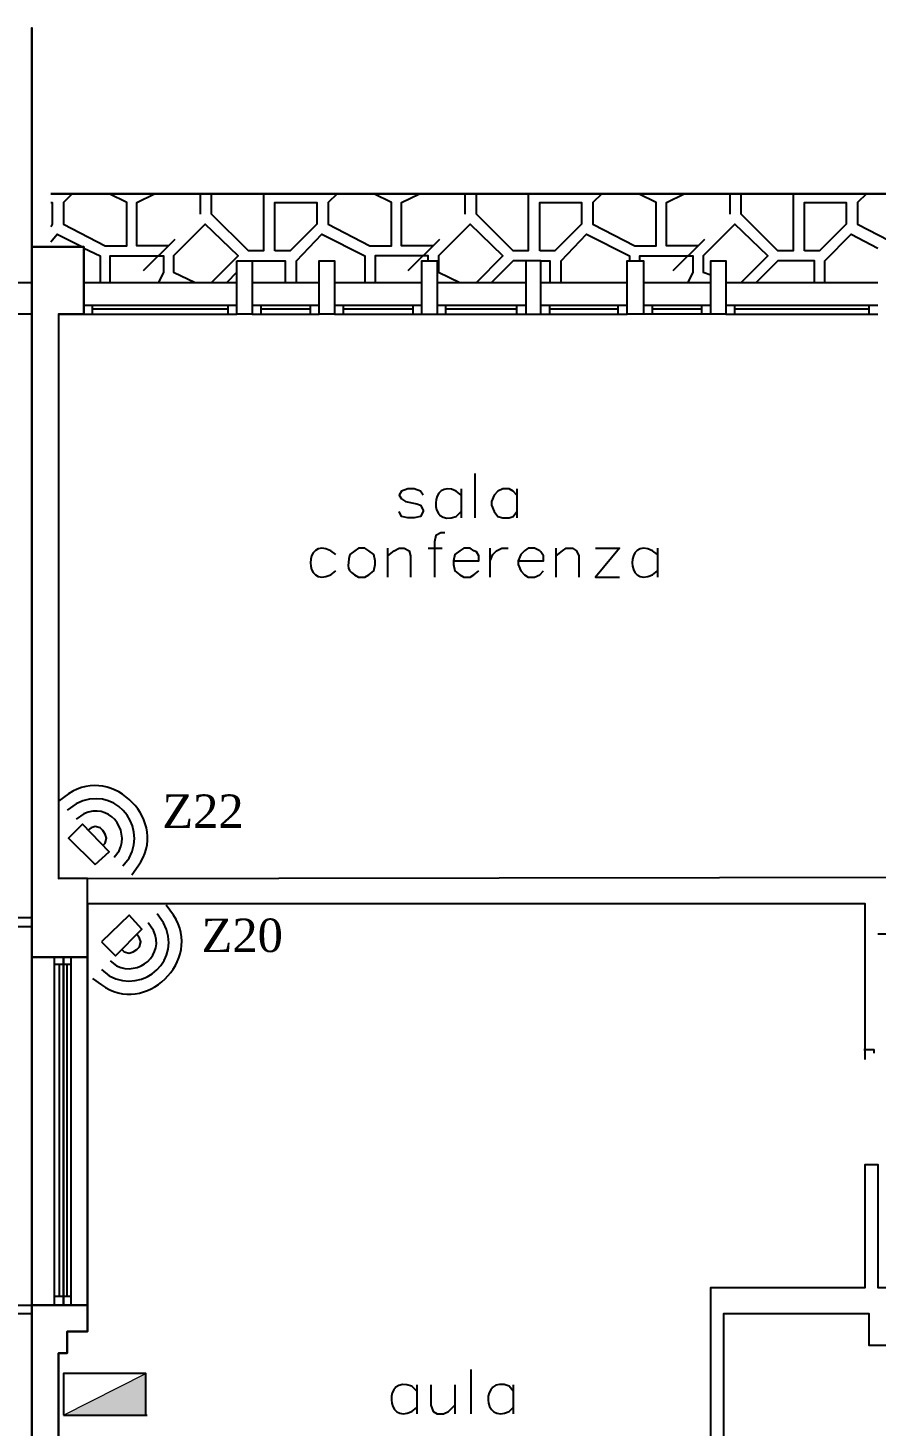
# Model space of a CAD drawing. Header units: millimetres. Extents: x 2592 to 5194, y 1172 to 2359.
# Drawn here: x 2594.754 to 2595.312, y 1181.634 to 1182.555 of the extents above; entities that cross this region are included whole.
import ezdxf

# ---------------------------------------------------------------- set-up
doc = ezdxf.new("R2010")
doc.units = ezdxf.units.MM
for name, color, linetype in [('PDF _Geometria', 7, 'Continuous'), ('PDF _Riempimenti solidi', 3, 'Continuous'), ('PDF _Testo', 7, 'Continuous')]:
    doc.layers.add(name, color=color, linetype=linetype)
doc.styles.add('PDF Times New Roman', font='times.ttf')

msp = doc.modelspace()

# ---------------------------------------------------------------- linework, layer by layer
at = {"layer": 'PDF _Geometria', "lineweight": 25}
for points in [[(2594.75608, 1180.96488), (2594.75608, 1182.55488), (2594.75608, 1180.92821)], [(2594.90108, 1182.36654), (2594.94525, 1182.36654), (2594.94525, 1182.40154), (2594.95525, 1182.40154), (2594.95525, 1182.36654), (2595.02275, 1182.36654), (2595.08108, 1182.36654), (2595.09108, 1182.36654), (2595.09108, 1182.40154), (2595.08108, 1182.40154), (2595.08108, 1182.36654)], [(2595.01275, 1182.36654), (2595.01275, 1182.40154), (2595.02275, 1182.40154), (2595.02275, 1182.36654)], [(2595.20275, 1182.36654), (2595.20275, 1182.40154), (2595.21275, 1182.40154), (2595.21275, 1182.36654), (2595.15858, 1182.36654), (2595.14775, 1182.36654), (2595.14775, 1182.40154), (2595.15858, 1182.40154), (2595.15858, 1182.36654)], [(2594.26275, 1182.38738), (2594.72692, 1182.38738), (2594.75608, 1182.38738)], [(2594.79025, 1182.38738), (2594.89108, 1182.38738)], [(2594.90108, 1182.38738), (2594.94525, 1182.38738)], [(2594.95525, 1182.38738), (2595.01275, 1182.38738)], [(2595.02275, 1182.38738), (2595.08108, 1182.38738)], [(2595.09108, 1182.38738), (2595.14775, 1182.38738)], [(2595.15858, 1182.38738), (2595.20275, 1182.38738)], [(2595.21275, 1182.38738), (2595.31275, 1182.38738)], [(2594.75608, 1182.36654), (2594.72692, 1182.36654), (2594.26275, 1182.36654)], [(2594.77358, 1182.36654), (2594.77358, 1181.99488)], [(2594.77358, 1182.36654), (2594.77358, 1181.99488)], [(2594.79025, 1182.37238), (2594.89108, 1182.37238)], [(2594.79025, 1182.36654), (2594.89108, 1182.36654)], [(2594.79608, 1182.36654), (2594.79608, 1182.37238)], [(2594.79608, 1182.36988), (2594.88525, 1182.36988)], [(2594.88525, 1182.36654), (2594.88525, 1182.37238)], [(2594.90108, 1182.37238), (2594.94525, 1182.37238)], [(2594.90692, 1182.36654), (2594.90692, 1182.37238)], [(2594.90692, 1182.36988), (2594.93942, 1182.36988)], [(2594.93942, 1182.36654), (2594.93942, 1182.37238)], [(2594.95525, 1182.36654), (2594.94525, 1182.36654)], [(2594.95525, 1182.37238), (2595.01275, 1182.37238)], [(2594.96108, 1182.36654), (2594.96108, 1182.37238)], [(2594.96108, 1182.36988), (2595.00692, 1182.36988)], [(2595.00692, 1182.36654), (2595.00692, 1182.37238)], [(2595.02275, 1182.37238), (2595.08108, 1182.37238)], [(2595.02858, 1182.36654), (2595.02858, 1182.37238)], [(2595.02858, 1182.36988), (2595.07525, 1182.36988)], [(2595.07525, 1182.36654), (2595.07525, 1182.37238)], [(2595.09108, 1182.37238), (2595.14775, 1182.37238)], [(2595.09108, 1182.36654), (2595.14775, 1182.36654)], [(2595.09692, 1182.36654), (2595.09692, 1182.37238)], [(2595.09692, 1182.36988), (2595.14192, 1182.36988)], [(2595.14192, 1182.36654), (2595.14192, 1182.37238)], [(2595.15858, 1182.37238), (2595.20275, 1182.37238)], [(2595.16442, 1182.36654), (2595.16442, 1182.37238)], [(2595.16442, 1182.36988), (2595.19692, 1182.36988)], [(2595.19692, 1182.36654), (2595.19692, 1182.37238)], [(2595.21275, 1182.37238), (2595.31275, 1182.37238)], [(2595.21275, 1182.36654), (2595.31275, 1182.36654)], [(2595.21858, 1182.36654), (2595.21858, 1182.37238)], [(2595.21858, 1182.36988), (2595.30692, 1182.36988)], [(2595.30692, 1182.36654), (2595.30692, 1182.37238)], [(2595.04775, 1182.23238), (2595.04775, 1182.26154)], [(2595.01358, 1182.24738), (2595.01192, 1182.24988), (2595.00775, 1182.25154), (2595.00358, 1182.25154), (2594.99942, 1182.24988), (2594.99775, 1182.24738), (2594.99942, 1182.24488), (2595.00192, 1182.24321), (2595.00942, 1182.24154), (2595.01192, 1182.24071), (2595.01358, 1182.23738), (2595.01358, 1182.23654), (2595.01192, 1182.23321), (2595.00775, 1182.23238), (2595.00358, 1182.23238), (2594.99942, 1182.23321), (2594.99775, 1182.23654)], [(2595.03858, 1182.24738), (2595.03525, 1182.24988)], [(2595.03858, 1182.25154), (2595.03858, 1182.23238)], [(2595.07525, 1182.24738), (2595.07275, 1182.24988), (2595.07025, 1182.25154), (2595.06608, 1182.25154), (2595.06275, 1182.24988), (2595.06025, 1182.24738), (2595.05858, 1182.24321), (2595.05858, 1182.24071), (2595.06025, 1182.23654), (2595.06275, 1182.23321), (2595.06608, 1182.23238), (2595.07025, 1182.23238), (2595.07275, 1182.23321), (2595.07525, 1182.23654)], [(2595.07525, 1182.25154), (2595.07525, 1182.23238)], [(2595.03525, 1182.23321), (2595.03858, 1182.23654)], [(2595.02775, 1182.22238), (2595.02525, 1182.22238), (2595.02192, 1182.22071), (2595.02108, 1182.21654), (2595.02108, 1182.19321)], [(2594.95608, 1182.20821), (2594.95275, 1182.21071)], [(2594.97108, 1182.19321), (2594.97525, 1182.19321), (2594.97775, 1182.19488), (2594.98108, 1182.19738), (2594.98192, 1182.20154), (2594.98192, 1182.20404), (2594.98108, 1182.20821), (2594.97775, 1182.21071), (2594.97525, 1182.21238), (2594.97108, 1182.21238), (2594.96858, 1182.21071), (2594.96525, 1182.20821)], [(2594.99025, 1182.19321), (2594.99025, 1182.21238)], [(2594.99025, 1182.20738), (2594.99442, 1182.21071), (2594.99775, 1182.21238), (2595.00108, 1182.21238), (2595.00442, 1182.21071), (2595.00525, 1182.20738), (2595.00525, 1182.19321)], [(2595.01692, 1182.21238), (2595.02608, 1182.21238)], [(2595.03358, 1182.20404), (2595.05025, 1182.20404), (2595.05025, 1182.20738), (2595.04858, 1182.20988), (2595.04692, 1182.21071), (2595.04442, 1182.21238), (2595.04025, 1182.21238), (2595.03775, 1182.21071), (2595.03442, 1182.20821), (2595.03358, 1182.20404), (2595.03358, 1182.20154), (2595.03442, 1182.19738), (2595.03775, 1182.19488), (2595.04025, 1182.19321), (2595.04442, 1182.19321), (2595.04692, 1182.19488), (2595.05025, 1182.19738)], [(2595.05775, 1182.19321), (2595.05775, 1182.21238)], [(2595.05775, 1182.20404), (2595.05942, 1182.20821), (2595.06192, 1182.21071), (2595.06525, 1182.21238), (2595.06942, 1182.21238)], [(2595.07608, 1182.20404), (2595.09275, 1182.20404), (2595.09275, 1182.20738), (2595.09108, 1182.20988), (2595.09025, 1182.21071), (2595.08692, 1182.21238), (2595.08275, 1182.21238), (2595.08025, 1182.21071), (2595.07775, 1182.20821), (2595.07608, 1182.20404), (2595.07608, 1182.20154), (2595.07775, 1182.19738), (2595.08025, 1182.19488), (2595.08275, 1182.19321), (2595.08692, 1182.19321), (2595.09025, 1182.19488), (2595.09275, 1182.19738)], [(2595.10108, 1182.19321), (2595.10108, 1182.21238)], [(2595.10108, 1182.20738), (2595.10525, 1182.21071), (2595.10775, 1182.21238), (2595.11192, 1182.21238), (2595.11442, 1182.21071), (2595.11608, 1182.20738), (2595.11608, 1182.19321)], [(2595.12692, 1182.21238), (2595.14275, 1182.21238), (2595.12692, 1182.19321), (2595.14275, 1182.19321)], [(2595.16775, 1182.20821), (2595.16442, 1182.21071)], [(2595.16775, 1182.21238), (2595.16775, 1182.19321)], [(2594.95275, 1182.19488), (2594.95608, 1182.19738)], [(2595.16442, 1182.19488), (2595.16775, 1182.19738)], [(2595.30442, 1181.87571), (2595.30442, 1181.97821), (2594.79275, 1181.97821), (2594.79275, 1181.94321), (2594.79275, 1181.99488), (2594.77358, 1181.99488), (2595.35358, 1181.99571), (2595.35358, 1182.02404), (2595.36192, 1182.02404), (2595.36192, 1182.01821), (2595.35942, 1182.01821), (2595.35942, 1181.99571), (2595.35942, 1181.95821), (2595.31275, 1181.95821)], [(2594.75608, 1181.96904), (2594.66025, 1181.96904), (2594.66025, 1181.98654), (2594.44775, 1181.98654), (2594.44775, 1181.94321), (2594.46525, 1181.94321), (2594.46525, 1181.87988), (2594.47108, 1181.87988)], [(2594.47108, 1181.94904), (2594.47108, 1181.96321), (2594.66025, 1181.96321), (2594.75608, 1181.96321)], [(2594.75608, 1181.94904), (2594.75608, 1181.96321), (2594.75608, 1181.94321), (2594.79275, 1181.94321), (2594.75608, 1181.94321)], [(2594.75608, 1181.71404), (2594.75608, 1181.94321), (2594.75608, 1181.71404)], [(2594.77108, 1181.71404), (2594.77108, 1181.94321)], [(2594.78192, 1181.71404), (2594.78192, 1181.94321)], [(2594.78192, 1181.93821), (2594.77108, 1181.93821)], [(2594.77442, 1181.71988), (2594.77442, 1181.93821)], [(2594.77942, 1181.71988), (2594.77942, 1181.93821)], [(2595.30358, 1181.88238), (2595.31025, 1181.88238)], [(2594.44775, 1181.70821), (2594.44775, 1181.76654), (2594.44275, 1181.76654), (2594.44275, 1181.77238), (2594.46525, 1181.77238), (2594.46525, 1181.82738), (2594.47108, 1181.82738), (2594.47108, 1181.77238), (2594.47108, 1181.71404), (2594.75608, 1181.71404), (2594.75608, 1181.31988), (2594.75608, 1181.70821), (2594.47108, 1181.70821), (2594.44775, 1181.70821), (2594.44775, 1181.76654)], [(2595.20275, 1181.31988), (2595.20275, 1181.28488), (2595.21275, 1181.28488), (2595.21275, 1181.31988), (2595.20275, 1181.31988), (2595.20275, 1181.70821), (2595.20275, 1181.72571), (2595.30442, 1181.72571), (2595.30442, 1181.80654), (2595.31275, 1181.80654), (2595.31275, 1181.72571), (2595.79192, 1181.72571), (2595.79192, 1181.66488), (2595.79525, 1181.66488), (2595.79525, 1181.65904), (2595.78608, 1181.65904), (2595.78608, 1181.70821), (2595.35358, 1181.70821), (2595.35358, 1181.70238), (2595.35358, 1181.68738), (2595.30692, 1181.68738), (2595.30692, 1181.70488)], [(2594.75608, 1181.71404), (2594.79275, 1181.71404), (2594.75608, 1181.71404)], [(2594.77108, 1181.71988), (2594.77692, 1181.71988), (2594.78192, 1181.71988)], [(2595.30692, 1181.70238), (2595.30692, 1181.70821), (2595.21108, 1181.70821), (2595.21108, 1181.31988)], [(2595.04525, 1181.64238), (2595.04525, 1181.67154)], [(2595.00942, 1181.65738), (2595.00608, 1181.66071)], [(2595.00942, 1181.66154), (2595.00942, 1181.64238)], [(2595.01858, 1181.66154), (2595.01858, 1181.64821), (2595.02025, 1181.64404), (2595.02275, 1181.64238), (2595.02692, 1181.64238), (2595.03025, 1181.64404), (2595.03442, 1181.64821)], [(2595.03442, 1181.66154), (2595.03442, 1181.64238)], [(2595.07275, 1181.65738), (2595.07025, 1181.66071)], [(2595.07275, 1181.66154), (2595.07275, 1181.64238)], [(2594.83108, 1181.64154), (2594.83192, 1181.64154)], [(2595.00608, 1181.64404), (2595.00942, 1181.64654)], [(2595.07025, 1181.64404), (2595.07275, 1181.64654)]]:
    msp.add_lwpolyline(points, dxfattribs=at)
at = {"layer": 'PDF _Geometria', "color": 8, "lineweight": 25, "true_color": 0x808080}
for points in [[(2594.76858, 1182.44571), (2595.50358, 1182.44571), (2594.76858, 1182.44571)], [(2594.76858, 1182.43988), (2594.76942, 1182.43988), (2594.76942, 1182.42571), (2594.76858, 1182.42404)], [(2594.78275, 1182.44571), (2594.77692, 1182.43988), (2594.77692, 1182.42571), (2594.80442, 1182.41154), (2594.81858, 1182.41154), (2594.81858, 1182.43988), (2594.80692, 1182.44571)], [(2594.84608, 1182.41154), (2594.82525, 1182.41154), (2594.82525, 1182.43988), (2594.83692, 1182.44571)], [(2594.86692, 1182.44571), (2594.86692, 1182.43238)], [(2594.90858, 1182.44571), (2594.90858, 1182.40821), (2594.89858, 1182.40821), (2594.87442, 1182.43238), (2594.87442, 1182.44571)], [(2594.95692, 1182.44571), (2594.95108, 1182.43988), (2594.95108, 1182.42571), (2594.97858, 1182.41154), (2594.99275, 1182.41154), (2594.99275, 1182.43988), (2594.98108, 1182.44571)], [(2595.02025, 1182.41154), (2594.99942, 1182.41154), (2594.99942, 1182.43988), (2595.01108, 1182.44571)], [(2595.04108, 1182.44571), (2595.04108, 1182.43238)], [(2595.08275, 1182.44571), (2595.08275, 1182.40821), (2595.07275, 1182.40821), (2595.04858, 1182.43238), (2595.04858, 1182.44571)], [(2595.13108, 1182.44571), (2595.12525, 1182.43988), (2595.12525, 1182.42571), (2595.15275, 1182.41154), (2595.16692, 1182.41154), (2595.16692, 1182.43988), (2595.15525, 1182.44571)], [(2595.19442, 1182.41154), (2595.17358, 1182.41154), (2595.17358, 1182.43988), (2595.18525, 1182.44571)], [(2595.21525, 1182.44571), (2595.21525, 1182.43238)], [(2595.25692, 1182.44571), (2595.25692, 1182.40821), (2595.24692, 1182.40821), (2595.22275, 1182.43238), (2595.22275, 1182.44571)], [(2595.30525, 1182.44571), (2595.29942, 1182.43988), (2595.29942, 1182.42571), (2595.32692, 1182.41154), (2595.34108, 1182.41154), (2595.34108, 1182.43988), (2595.32942, 1182.44571)], [(2594.87442, 1182.38738), (2594.89192, 1182.40488), (2594.87025, 1182.42571), (2594.84942, 1182.40488), (2594.84942, 1182.39404), (2594.86358, 1182.38738)], [(2595.04858, 1182.38738), (2595.06608, 1182.40488), (2595.04442, 1182.42571), (2595.02358, 1182.40488), (2595.02358, 1182.39404), (2595.03775, 1182.38738)], [(2595.22275, 1182.38738), (2595.24025, 1182.40488), (2595.21858, 1182.42571), (2595.19775, 1182.40488), (2595.19775, 1182.39404), (2595.20275, 1182.39238)], [(2594.76858, 1182.41404), (2594.77275, 1182.41904), (2594.78942, 1182.41071)], [(2594.85025, 1182.41571), (2594.82942, 1182.39488)], [(2594.93025, 1182.38738), (2594.93025, 1182.40154), (2594.94692, 1182.41904), (2594.97525, 1182.40488), (2594.97525, 1182.38738)], [(2595.02442, 1182.41571), (2595.00358, 1182.39488)], [(2595.10442, 1182.38738), (2595.10442, 1182.40154), (2595.12108, 1182.41904), (2595.14942, 1182.40488), (2595.14942, 1182.40154)], [(2595.19858, 1182.41571), (2595.17775, 1182.39488)], [(2595.27775, 1182.38738), (2595.27775, 1182.40154), (2595.29525, 1182.41904), (2595.31275, 1182.40988)], [(2594.79025, 1182.40988), (2594.80108, 1182.40488), (2594.80108, 1182.38738)], [(2594.80775, 1182.38738), (2594.80775, 1182.40488), (2594.84275, 1182.40488), (2594.84275, 1182.39404), (2594.83942, 1182.38738)], [(2595.01692, 1182.40154), (2595.01692, 1182.40488), (2594.98192, 1182.40488), (2594.98192, 1182.38738)], [(2595.15608, 1182.40154), (2595.15608, 1182.40488), (2595.19108, 1182.40488), (2595.19108, 1182.39404), (2595.18775, 1182.38738)], [(2594.89108, 1182.39404), (2594.88442, 1182.38738)], [(2594.90108, 1182.40154), (2594.92275, 1182.40154), (2594.92275, 1182.38738)], [(2595.08108, 1182.40154), (2595.07275, 1182.40154), (2595.05858, 1182.38738)], [(2595.09108, 1182.40154), (2595.09692, 1182.40154), (2595.09692, 1182.38738)], [(2595.27108, 1182.38738), (2595.27108, 1182.40154), (2595.24692, 1182.40154), (2595.23275, 1182.38738)]]:
    msp.add_lwpolyline(points, dxfattribs=at)
for points in [[(2594.91608, 1182.40821), (2594.91608, 1182.43988), (2594.94358, 1182.43988), (2594.94358, 1182.42571), (2594.92608, 1182.40821)], [(2595.09025, 1182.40821), (2595.09025, 1182.43988), (2595.11775, 1182.43988), (2595.11775, 1182.42571), (2595.10025, 1182.40821)], [(2595.26442, 1182.40821), (2595.26442, 1182.43988), (2595.29192, 1182.43988), (2595.29192, 1182.42571), (2595.27442, 1182.40821)]]:
    msp.add_lwpolyline(points, close=True, dxfattribs=at)
at = {"layer": 'PDF _Geometria', "lineweight": 25}
for points in [[(2594.75608, 1182.41071), (2594.75608, 1182.38738), (2594.75608, 1182.41071), (2594.79025, 1182.41071)], [(2594.79025, 1182.38738), (2594.79025, 1182.36654), (2594.79025, 1182.41071), (2594.79025, 1182.36654)], [(2594.89108, 1182.40154), (2594.90108, 1182.40154), (2594.90108, 1182.36654), (2594.89108, 1182.36654)], [(2594.75608, 1181.98654), (2594.75608, 1182.36654)], [(2594.79025, 1182.36654), (2594.77358, 1182.36654)], [(2594.77692, 1181.94321), (2594.77692, 1181.71404)], [(2594.79275, 1181.94321), (2594.79275, 1181.71404)], [(2594.77942, 1181.68238), (2594.77358, 1181.68238), (2594.77942, 1181.68238), (2594.77942, 1181.69654), (2594.79275, 1181.69654), (2594.79275, 1181.71404), (2594.79275, 1181.69654), (2594.77942, 1181.69654), (2594.77942, 1181.68238), (2594.77358, 1181.68238)], [(2594.77358, 1181.31988), (2594.77358, 1181.68238)], [(2594.77692, 1181.64154), (2594.83108, 1181.64154), (2594.83108, 1181.66904), (2594.77692, 1181.66904)]]:
    msp.add_lwpolyline(points, close=True, dxfattribs=at)
at = {"layer": 'PDF _Geometria', "color": 6, "lineweight": 25}
for points in [[(2594.78025, 1182.05071), (2594.77358, 1182.04571)], [(2594.78525, 1182.04404), (2594.77942, 1182.03988)], [(2594.79025, 1182.03738), (2594.78525, 1182.03404)], [(2594.80275, 1182.01654), (2594.80442, 1182.01821), (2594.80525, 1182.02154), (2594.80442, 1182.02404), (2594.80275, 1182.02654), (2594.80108, 1182.02821), (2594.79775, 1182.02904), (2594.79525, 1182.02821), (2594.79275, 1182.02654)], [(2594.81025, 1182.00904), (2594.81358, 1182.01321)], [(2594.81608, 1182.00321), (2594.82025, 1182.00821)], [(2594.82192, 1181.99738), (2594.82608, 1182.00321)], [(2594.84275, 1181.96571), (2594.83858, 1181.97154)], [(2594.84942, 1181.97071), (2594.84442, 1181.97738)], [(2594.83608, 1181.96071), (2594.83275, 1181.96571)], [(2594.81525, 1181.94821), (2594.81692, 1181.94654), (2594.82025, 1181.94571), (2594.82275, 1181.94654), (2594.82525, 1181.94821), (2594.82692, 1181.94988), (2594.82775, 1181.95321), (2594.82692, 1181.95571), (2594.82525, 1181.95821)], [(2594.80192, 1181.93488), (2594.80692, 1181.93071)], [(2594.80775, 1181.94071), (2594.81192, 1181.93738)], [(2594.79608, 1181.92904), (2594.80192, 1181.92488)]]:
    msp.add_lwpolyline(points, dxfattribs=at)
for points in [[(2594.79775, 1182.00404), (2594.80692, 1182.01238), (2594.78942, 1182.03071), (2594.78025, 1182.02154)], [(2594.80192, 1181.95321), (2594.81108, 1181.94404), (2594.82858, 1181.96154), (2594.82025, 1181.97071)]]:
    msp.add_lwpolyline(points, close=True, dxfattribs=at)
at = {"layer": 'PDF _Geometria', "color": 4, "lineweight": 25}
msp.add_lwpolyline([(2595.31025, 1181.87988), (2595.31025, 1181.88238)], dxfattribs=at)
at = {"layer": 'PDF _Geometria', "lineweight": 0}
msp.add_lwpolyline([(2594.83108, 1181.66904), (2594.83108, 1181.64154), (2594.77692, 1181.64154)], close=True, dxfattribs=at)
at = {"layer": 'PDF _Geometria', "lineweight": 25}
for points in [[(2595.03525, 1182.24988), (2595.01851, 1182.25904), (2595.01614, 1182.22581), (2595.03525, 1182.23321)], [(2594.95275, 1182.21071), (2594.93489, 1182.21988), (2594.93489, 1182.18571), (2594.95275, 1182.19488)], [(2595.16442, 1182.21071), (2595.14656, 1182.21988), (2595.14656, 1182.18571), (2595.16442, 1182.19488)], [(2594.96525, 1182.20821), (2594.96385, 1182.19957), (2594.96264, 1182.19791), (2594.97108, 1182.19321)], [(2595.00608, 1181.66071), (2594.98697, 1181.66811), (2594.98935, 1181.63488), (2595.00608, 1181.64404)], [(2595.07025, 1181.66071), (2595.0506, 1181.66834), (2595.05258, 1181.63474), (2595.07025, 1181.64404)]]:
    msp.add_open_spline(points, degree=3, dxfattribs=at)
at = {"layer": 'PDF _Geometria', "color": 6, "lineweight": 25}
for points in [[(2594.82608, 1182.00321), (2594.84717, 1182.03174), (2594.80997, 1182.07038), (2594.78025, 1182.05071)], [(2594.82025, 1182.00821), (2594.83236, 1182.03167), (2594.80924, 1182.05668), (2594.78525, 1182.04404)], [(2594.81358, 1182.01321), (2594.82069, 1182.0275), (2594.80635, 1182.04534), (2594.79025, 1182.03738)], [(2594.80192, 1181.92488), (2594.83043, 1181.90379), (2594.86908, 1181.94099), (2594.84942, 1181.97071)], [(2594.80692, 1181.93071), (2594.83038, 1181.9186), (2594.85539, 1181.94172), (2594.84275, 1181.96571)], [(2594.81192, 1181.93738), (2594.82622, 1181.93027), (2594.84404, 1181.94461), (2594.83608, 1181.96071)]]:
    msp.add_open_spline(points, degree=3, dxfattribs=at)
at = {"layer": 'PDF _Riempimenti solidi', "color": 7, "lineweight": 0, "transparency": 33554559}
msp.add_solid([(2594.83108, 1181.66904), (2594.83108, 1181.64154), (2594.77692, 1181.64154)], dxfattribs=at)

# ---------------------------------------------------------------- texts
at = {"layer": 'PDF _Testo', "color": 6, "char_height": 0.02201, "attachment_point": 7, "style": 'PDF Times New Roman'}
for s, insert in [('Z22', (2594.84192, 1182.02821)), ('Z20', (2594.86775, 1181.94616))]:
    msp.add_mtext(s, dxfattribs=dict(at, insert=insert))

doc.saveas('drawing.dxf')
